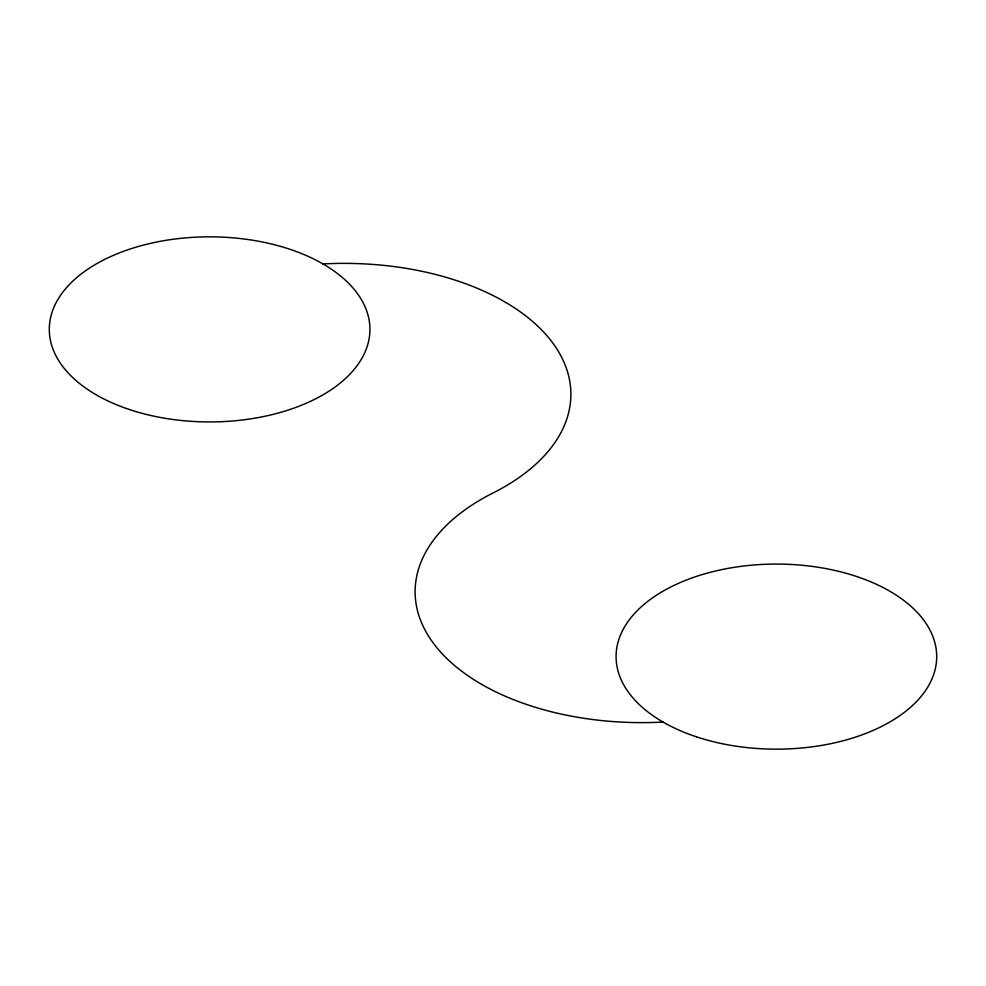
<?xml version="1.0" encoding="UTF-8"?>
<svg xmlns="http://www.w3.org/2000/svg" width="986" height="986" viewBox="0 0 986 986"><rect width="100%" height="100%" fill="white"/><g stroke="black" fill="none" stroke-linecap="round" stroke-linejoin="round"><path stroke-width="1.48" d="M322.964 263.94A226.718 130.892 0 0 1 552.554 342.697A226.718 130.892 0 0 1 493 493A226.718 130.892 0 0 0 433.446 643.303A226.718 130.892 0 0 0 663.036 722.06M129.449 409.535A160.311 92.548 0 0 0 369.923 329.386A160.311 92.548 0 0 0 129.449 249.236A160.311 92.548 0 0 0 129.449 409.535M696.239 736.764A160.311 92.548 0 0 0 936.7 656.614A160.311 92.548 0 0 0 696.239 576.465A160.311 92.548 0 0 0 696.239 736.764"/></g></svg>
